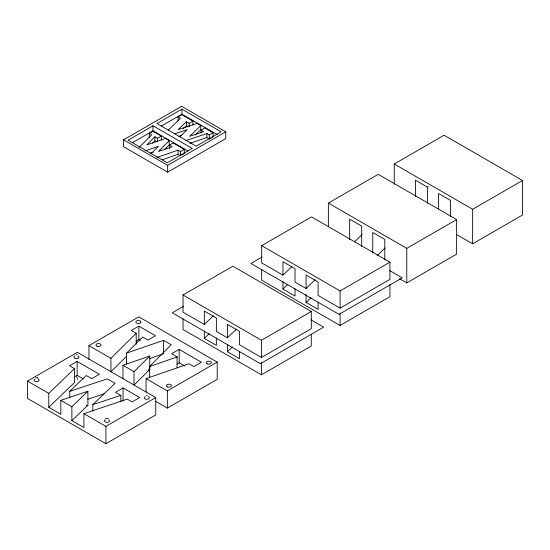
<?xml version="1.0" encoding="UTF-8"?>
<svg xmlns="http://www.w3.org/2000/svg" width="550" height="550" viewBox="0 0 550 550"><rect width="100%" height="100%" fill="white"/><g stroke="black" fill="none" stroke-linecap="round" stroke-linejoin="round"><path stroke-width="0.82" d="M177.072 356.936L171.627 353.746L179.183 349.387L201.424 362.237L193.875 366.596L188.952 363.756L146.066 378.606L146.066 392.054M77.481 379.308L77.302 377.829L76.436 376.784M164.443 149.621L169.208 144.843L169.201 140.628L165.385 138.414L146.884 144.843L154.914 136.757L157.575 138.291L161.349 136.111L153.037 131.306L149.263 133.485L149.263 137.658M169.194 140.683L158.421 151.491L172.129 146.733L169.414 145.124L173.195 142.945L184.312 149.366L184.312 153.546M152.611 143.234L154.914 140.931L154.914 136.757M126.562 364.107L126.514 353.155L142.622 337.012L147.943 340.086L155.499 335.72L138.868 326.116L131.319 330.474L136.201 333.3L136.201 344.224M149.634 377.41L149.634 366.486L171.174 344.726L163.57 340.333L126.514 353.155M139.061 147.407L151.704 134.894L149.263 133.485M151.216 153.471L158.496 146.266L145.083 150.886M126.569 356.276L110.921 371.766L110.921 358.318L136.201 333.3M149.731 356.008L149.792 369.483L134.014 385.096L134.014 371.649L149.792 356.036L122.966 365.269L122.966 378.723M168.245 130.089L180.496 118.298L178.035 116.875L178.035 120.911M179.802 136.751L187.206 129.621L174.453 133.891M120.828 401.919L120.828 395.374L115.507 392.301L123.062 387.942L139.707 397.54L132.151 401.899L127.263 399.08L83.93 413.676L83.93 427.591L71.878 420.633L87.931 405.185L87.883 391.236L60.83 400.345L60.83 414.26L48.785 407.303L48.785 393.388L74.504 368.624L69.589 365.784L77.138 361.426L99.399 374.268L91.843 378.627L86.171 375.561L69.781 391.263L69.774 397.877M48.785 407.303L74.504 382.539L74.504 368.624M71.878 420.633L71.878 406.718L87.931 391.27M204.325 324.486L204.325 311.039L216.37 317.996L216.37 331.444L227.418 337.824L227.418 324.376L239.47 331.327L239.47 344.781L261.449 357.466L311.293 328.687L311.293 311.479L232.891 266.207L183.04 294.993L183.04 312.201L204.325 324.486L213.242 315.906M216.37 337.996L216.37 345.359L204.325 338.401L209.227 333.685M282.961 275.165L282.961 261.718L295.013 268.668L295.013 282.123L306.054 288.496L306.054 275.048L318.106 282.006L318.106 295.453L340.086 308.144L389.936 279.359L389.936 262.151L311.527 216.886L261.676 245.664L261.676 262.873L282.961 275.165L291.878 266.578M227.418 337.824L236.472 329.106M295.013 288.668L295.013 296.038L282.961 289.08L287.863 284.364M239.47 351.326L239.47 358.696L227.418 351.739L232.361 346.981M306.054 288.496L315.109 279.778M354.558 241.794L361.907 234.719M318.106 301.998L318.106 309.368L306.054 302.411L310.998 297.66M377.073 255.688L385.096 247.961M186.374 121.736L178.131 129.649L196.928 123.42L200.784 125.627L189.654 136.311L203.658 131.67L200.998 130.137L200.998 132.557M195.209 135.004L200.784 129.662L200.784 125.627M92.874 411.221L92.819 404.649L115.081 383.281L107.271 378.868L69.774 391.325M183.397 128.604L186.374 125.764L188.251 126.809M177.052 356.971L149.744 366.486M105.621 418.681L106.948 418.303L108.281 418.681M123.53 139.844L181.617 106.308L225.748 131.787L225.748 138.627L167.661 172.171L123.53 146.692L123.53 139.844L167.661 165.323L225.748 131.787M152.996 125.785L128.074 140.174L167.276 162.807L192.197 148.417L152.996 125.785L152.996 130.845L187.763 150.92M181.919 109.154L156.991 123.544L196.192 146.183L221.121 131.794L181.919 109.154L181.919 114.18L217.422 134.674M132.474 142.697L152.996 130.845M161.391 126.026L181.919 114.18M178.035 116.875L181.809 114.696L192.94 121.117L192.94 125.152M186.436 125.757L186.402 121.729L189.166 123.296L192.94 121.117M200.998 130.137L204.772 127.958L213.097 132.756L213.097 136.792L209.316 138.971L206.876 137.562L189.771 143.323M156.633 157.554L178.076 150.129L180.538 151.546L184.312 149.366M186.01 140.553L206.876 133.526L209.316 134.936L213.097 132.756M181.796 154.997L183.686 153.904M394.247 184.222L394.247 164.003L444.091 135.224L522.5 180.489L522.5 215.029L472.649 243.808L456.376 234.417M328.371 226.683L328.371 203.094L378.221 174.316L456.631 219.581L456.631 254.121L406.78 282.899L399.382 278.63M27.5 381.095L77.351 352.316L155.753 397.588L155.753 414.913L105.909 443.692L27.5 398.427L27.5 381.095L48.785 393.388M88.942 359.562L88.942 345.627L138.792 316.848L217.202 362.113L217.202 379.328L167.351 408.107L155.512 401.273M262.061 257.036L250.903 263.478L339.034 314.359L402.284 277.846L389.689 270.579M183.425 306.357L172.267 312.806L260.397 363.688L323.647 327.174L311.053 319.907M136.125 341.144L138.868 339.563L140.236 340.326M75.075 376.53L77.138 375.341L83.456 378.943M177.121 364.024L179.183 362.835L184.848 366.066M394.247 164.003L472.649 209.275L522.5 180.489M328.371 203.094L406.78 248.366L456.631 219.581M261.676 245.664L340.086 290.929L389.936 262.151M83.93 413.676L105.909 426.367L155.753 397.588M146.066 378.606L167.351 390.892L217.202 362.113M183.04 294.993L261.449 340.257L311.293 311.479M261.676 269.472L261.676 280.204L340.086 325.469L389.936 296.691L389.936 284.316M183.04 318.801L183.04 329.526L261.449 374.797L311.293 346.012L311.293 334.462M149.683 358.6L162.8 354.049M150.198 153.292L153.175 152.261M162.085 159.837L178.076 154.303L180.538 155.719L180.538 151.546M148.108 370.013L149.792 369.483M178.826 136.448L181.83 135.438M415.422 196.405L415.422 180.159L427.391 187.076L428.533 186.691M86.288 405.687L87.931 405.185M87.828 399.245L104.596 393.669M120.828 395.374L92.819 404.649M35.75 377.754L37.455 377.822M146.396 395.312L147.276 395.312M76.326 354.606L77.227 354.743M37.469 377.822L38.019 378.132M154.914 140.931L156.241 141.701M88.942 345.627L110.921 358.318M122.966 365.269L134.014 371.649M60.83 400.345L71.878 406.718M472.649 209.275L472.649 243.808M450.491 216.652L450.491 200.406L438.515 193.49L438.515 208.883M427.391 187.076L427.391 203.321M406.78 248.366L406.78 282.899M384.801 259.957L384.801 239.436L372.756 232.478L372.756 253.007M361.707 246.627L361.707 226.105L349.656 219.147L349.656 239.669M340.086 290.929L340.086 308.144M340.086 313.094L340.086 325.469M306.054 294.229L306.054 302.411M282.961 281.71L282.961 289.08M261.449 340.257L261.449 357.466M261.449 362.416L261.449 374.797M227.418 344.369L227.418 351.739M209.316 134.936L209.316 138.971M206.876 133.526L206.876 137.562M204.325 331.038L204.325 338.401M189.166 123.296L189.166 126.527M179.183 349.387L179.183 362.835M178.076 150.129L178.076 154.303M177.079 356.895L177.079 367.826M169.414 145.124L169.414 148.459M167.661 165.323L167.661 172.171M167.351 390.892L167.351 408.107M163.57 340.333L163.57 353.781M161.349 136.111L161.349 140.284M157.575 138.291L157.575 141.632M138.868 326.116L138.868 339.563M123.062 387.942L123.062 401.039M105.909 426.367L105.909 443.692M77.138 361.426L77.138 375.341M77.811 355.933A2.53 1.464 0 0 1 78.279 358.132A2.53 1.464 0 0 1 74.442 358.078A2.53 1.464 0 0 1 75.102 355.891M148.252 396.598A2.537 1.464 0 0 1 148.748 398.784A2.537 1.464 0 0 1 144.925 398.784A2.537 1.464 0 0 1 145.42 396.598M108.652 419.76A2.537 1.464 0 0 1 108.742 421.884A2.537 1.464 0 0 1 105.071 421.829A2.537 1.464 0 0 1 105.339 419.712M38.211 379.087A2.537 1.464 0 0 1 38.307 381.212A2.537 1.464 0 0 1 34.629 381.164A2.537 1.464 0 0 1 34.898 379.046M140.367 322.919L140.353 322.926A2.537 1.464 0 0 1 136.847 323.159A2.537 1.464 0 0 1 136.331 321.145A2.537 1.464 0 0 1 139.803 320.774A2.53 1.458 0 0 1 140.367 322.919M207.563 363.935A2.537 1.464 0 0 0 211.372 362.663A2.537 1.464 0 0 0 207.563 361.391A2.537 1.464 0 0 0 207.563 363.935M167.674 386.959A2.537 1.464 0 0 0 171.483 385.694A2.537 1.464 0 0 0 167.674 384.422A2.537 1.464 0 0 0 167.674 386.959M97.13 346.259A2.537 1.464 0 0 0 101.035 345.097A2.537 1.464 0 0 0 97.343 343.722A2.537 1.464 0 0 0 97.13 346.259"/></g></svg>
